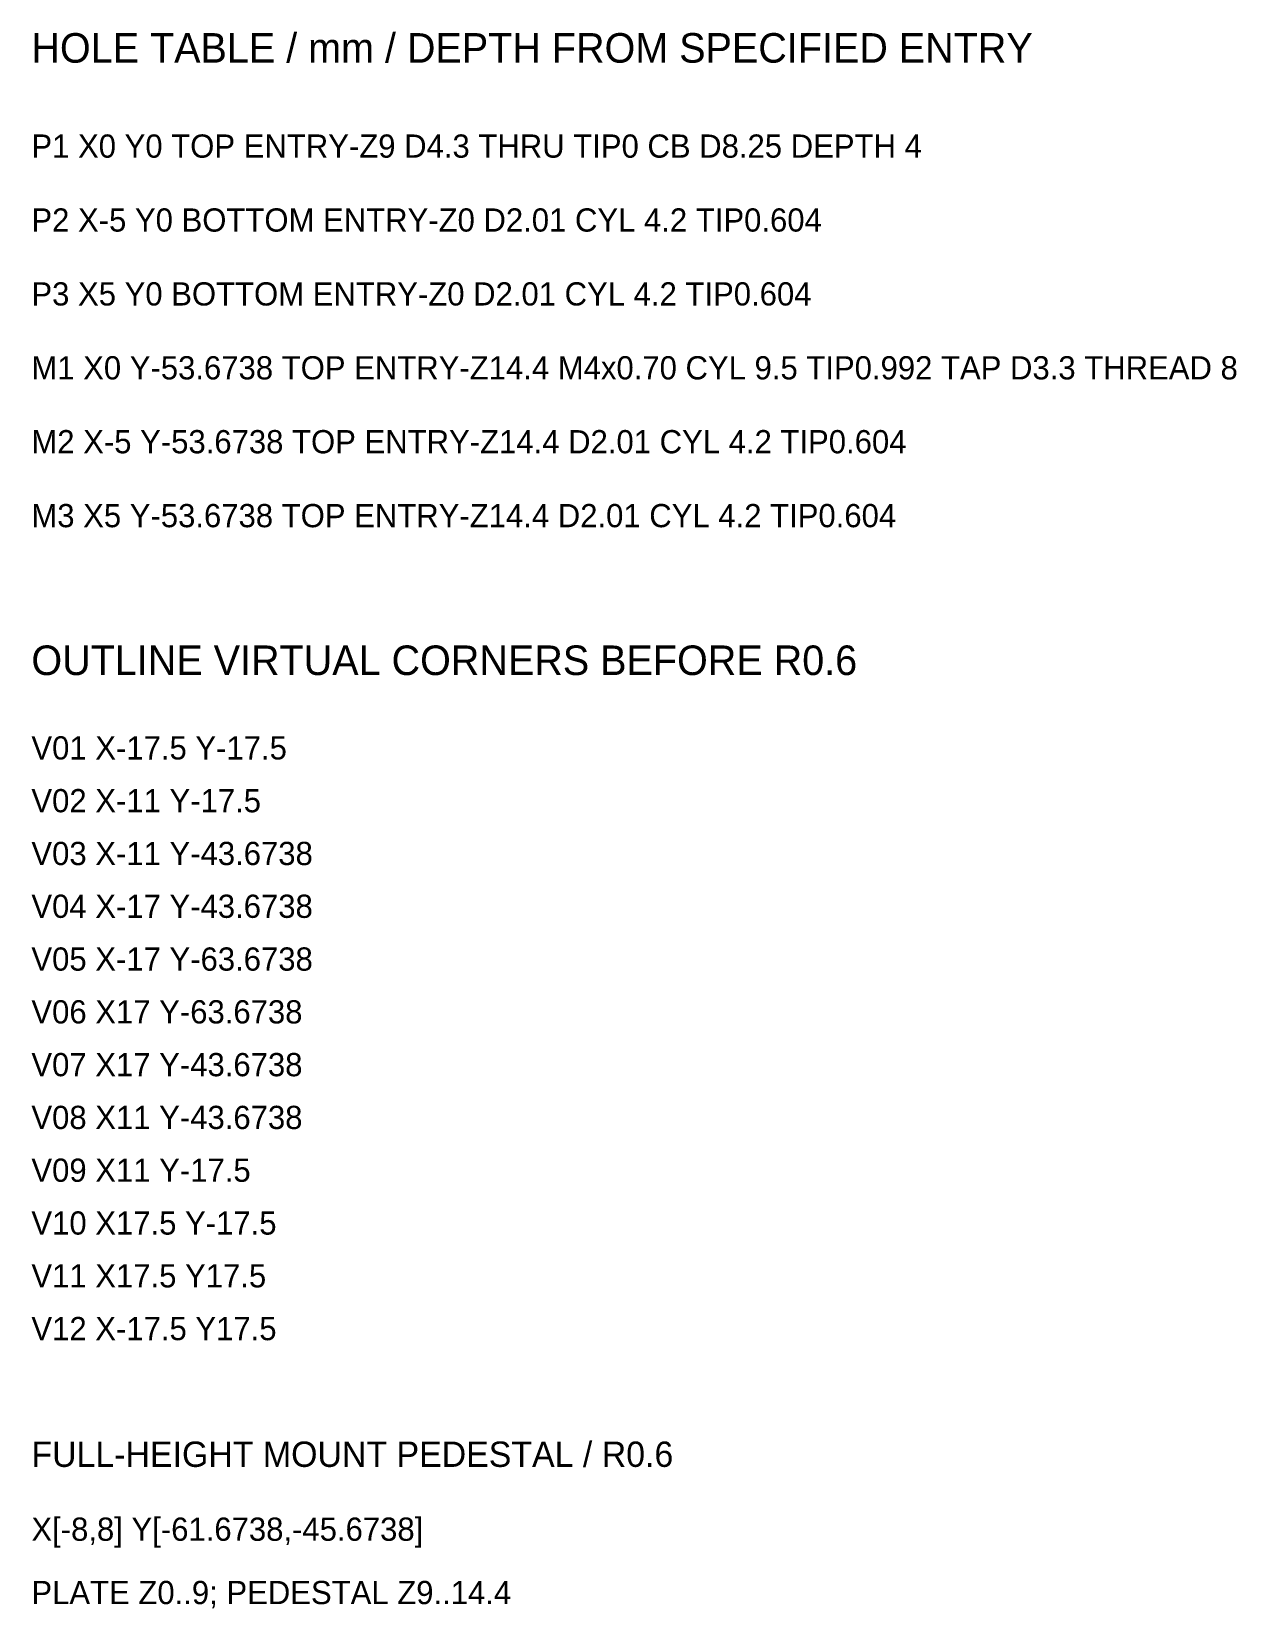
# Model space of a CAD drawing. Header units: millimetres. Extents: x -139 to 171, y -162 to 96.
# Drawn here: x 49.5 to 163.7, y -71.5 to 77.8 of the extents above; entities that cross this region are included whole.
import ezdxf

# ---------------------------------------------------------------- set-up
doc = ezdxf.new("R2010")
doc.units = ezdxf.units.MM
doc.layers.add('NOTES', color=7, linetype='CONTINUOUS')

msp = doc.modelspace()

# ---------------------------------------------------------------- texts
at = {"layer": 'NOTES'}
for s, height, p in [('HOLE TABLE / mm / DEPTH FROM SPECIFIED ENTRY', 2.8, (49.5, 74.9)), ('P1 X0 Y0 TOP ENTRY-Z9 D4.3 THRU TIP0 CB D8.25 DEPTH 4', 2.2, (49.5, 65.9)), ('P2 X-5 Y0 BOTTOM ENTRY-Z0 D2.01 CYL 4.2 TIP0.604', 2.2, (49.5, 58.9)), ('P3 X5 Y0 BOTTOM ENTRY-Z0 D2.01 CYL 4.2 TIP0.604', 2.2, (49.5, 51.9)), ('M1 X0 Y-53.6738 TOP ENTRY-Z14.4 M4x0.70 CYL 9.5 TIP0.992 TAP D3.3 THREAD 8', 2.2, (49.5, 44.9)), ('M2 X-5 Y-53.6738 TOP ENTRY-Z14.4 D2.01 CYL 4.2 TIP0.604', 2.2, (49.5, 37.9)), ('M3 X5 Y-53.6738 TOP ENTRY-Z14.4 D2.01 CYL 4.2 TIP0.604', 2.2, (49.5, 30.9)), ('OUTLINE VIRTUAL CORNERS BEFORE R0.6', 2.8, (49.5, 16.9)), ('V01 X-17.5 Y-17.5', 2.2, (49.5, 8.9)), ('V02 X-11 Y-17.5', 2.2, (49.5, 3.9)), ('V03 X-11 Y-43.6738', 2.2, (49.5, -1.1)), ('V04 X-17 Y-43.6738', 2.2, (49.5, -6.1)), ('V05 X-17 Y-63.6738', 2.2, (49.5, -11.1)), ('V06 X17 Y-63.6738', 2.2, (49.5, -16.1)), ('V07 X17 Y-43.6738', 2.2, (49.5, -21.1)), ('V08 X11 Y-43.6738', 2.2, (49.5, -26.1)), ('V09 X11 Y-17.5', 2.2, (49.5, -31.1)), ('V10 X17.5 Y-17.5', 2.2, (49.5, -36.1)), ('V11 X17.5 Y17.5', 2.2, (49.5, -41.1)), ('V12 X-17.5 Y17.5', 2.2, (49.5, -46.1)), ('FULL-HEIGHT MOUNT PEDESTAL / R0.6', 2.4, (49.5, -58.1)), ('X[-8,8] Y[-61.6738,-45.6738]', 2.2, (49.5, -65.1)), ('PLATE Z0..9; PEDESTAL Z9..14.4', 2.2, (49.5, -71.1))]:
    msp.add_text(s, height=height, dxfattribs=at).set_placement(p)

doc.saveas('drawing.dxf')
